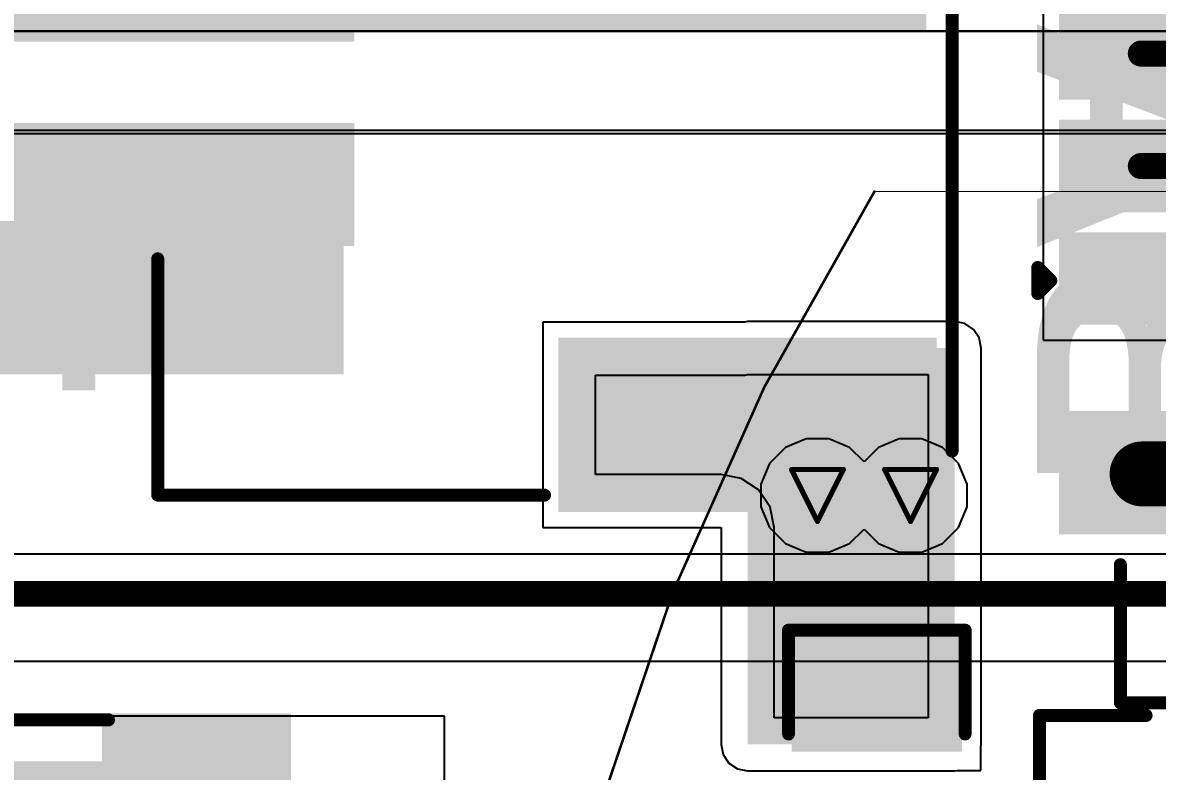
# Model space of a CAD drawing. Header units: inches. Extents: x -6 to 385, y -2 to 98.
# Drawn here: x 11.51 to 22.61, y 29.33 to 36.65 of the extents above; entities that cross this region are included whole.
import ezdxf

# ---------------------------------------------------------------- set-up
doc = ezdxf.new("R2010")
doc.units = ezdxf.units.IN
for name, color, linetype in [('Bottom Layer', 5, 'Continuous'), ('Bottom Overlay', 54, 'Continuous'), ('Bottom Paste', 16, 'Continuous'), ('Bottom Solder', 6, 'Continuous'), ('Dimensions', 6, 'Continuous'), ('Drill Drawing', 1, 'Continuous'), ('Layer 1', 16, 'Continuous'), ('Layer 2', 76, 'Continuous'), ('Top Layer', 1, 'Continuous'), ('Top Overlay', 2, 'Continuous'), ('Top Paste', 8, 'Continuous'), ('Top Solder', 216, 'Continuous'), ('Via Holes', 16, 'Continuous')]:
    doc.layers.add(name, color=color, linetype=linetype)
doc.styles.add('Arial Black_Bold', font='', dxfattribs={"height": 0.2})
doc.styles.get('Arial Black_Bold').set_extended_font_data('Arial Black', bold=True)

# ---------------------------------------------------------------- blocks, each defined once
blk = doc.blocks.new('YSPI0520_2R2M__B_63')
at = {"layer": 'Bottom Layer'}
for points in [[(-3.5, 1.25), (-1.5, 1.25), (-1.5, -1.25), (-3.5, -1.25)], [(1.5, 1.25), (3.5, 1.25), (3.5, -1.25), (1.5, -1.25)]]:
    blk.add_hatch(color=5, dxfattribs=at).paths.add_polyline_path(points)
at = {"layer": 'Bottom Paste'}
for points in [[(-3.5, 1.25), (-1.5, 1.25), (-1.5, -1.25), (-3.5, -1.25)], [(1.5, 1.25), (3.5, 1.25), (3.5, -1.25), (1.5, -1.25)]]:
    blk.add_hatch(color=16, dxfattribs=at).paths.add_polyline_path(points)
at = {"layer": 'Bottom Solder'}
for points in [[(-3.602, 1.352), (-1.398, 1.352), (-1.398, -1.352), (-3.602, -1.352)], [(1.398, 1.352), (3.602, 1.352), (3.602, -1.352), (1.398, -1.352)]]:
    blk.add_hatch(color=6, dxfattribs=at).paths.add_polyline_path(points)
at = {"layer": 'Bottom Overlay', "const_width": 0.127}
for points in [[(-2.7, 2.6), (2.7, 2.6)], [(-2.7, 2.6), (-2.7, 1.557)], [(2.7, 2.6), (2.7, 1.557)], [(-2.7, -1.557), (-2.7, -2.6)], [(2.7, -1.557), (2.7, -2.6)], [(-2.7, -2.6), (2.7, -2.6)]]:
    blk.add_lwpolyline(points, dxfattribs=at)
at = {"layer": 'Bottom Overlay', "const_width": 0.0635}
for points in [[(-2.732, 2.6, 1), (-2.668, 2.6, 1)], [(-2.732, 2.6, 1), (-2.668, 2.6, 1)], [(2.668, 2.6, 1), (2.732, 2.6, 1)], [(2.668, 2.6, 1), (2.732, 2.6, 1)], [(-2.732, 1.557, 1), (-2.668, 1.557, 1)], [(2.668, 1.557, 1), (2.732, 1.557, 1)], [(-2.732, -1.557, 1), (-2.668, -1.557, 1)], [(2.668, -1.557, 1), (2.732, -1.557, 1)], [(-2.732, -2.6, 1), (-2.668, -2.6, 1)], [(-2.732, -2.6, 1), (-2.668, -2.6, 1)], [(2.668, -2.6, 1), (2.732, -2.6, 1)], [(2.668, -2.6, 1), (2.732, -2.6, 1)]]:
    blk.add_lwpolyline(points, format="xyb", close=True, dxfattribs=at)
blk = doc.blocks.new('DM3BT_DSF_PEJS_64')
at = {"layer": 'Top Layer'}
for points in [[(-5.25, 8.15), (-4.25, 8.15), (-4.25, 6.75), (-5.25, 6.75)], [(-3.2, 6.75), (-3.2, 8.15), (-2.5, 8.15), (-2.5, 6.75)], [(-2.1, 6.75), (-2.1, 8.15), (-1.4, 8.15), (-1.4, 6.75)], [(-1, 6.75), (-1, 8.15), (-0.3, 8.15), (-0.3, 6.75)]]:
    blk.add_hatch(color=1, dxfattribs=at).paths.add_polyline_path(points)
at = {"layer": 'Top Paste'}
for points in [[(-5.25, 8.15), (-4.25, 8.15), (-4.25, 6.75), (-5.25, 6.75)], [(-3.2, 6.75), (-3.2, 8.15), (-2.5, 8.15), (-2.5, 6.75)], [(-2.1, 6.75), (-2.1, 8.15), (-1.4, 8.15), (-1.4, 6.75)], [(-1, 6.75), (-1, 8.15), (-0.3, 8.15), (-0.3, 6.75)]]:
    blk.add_hatch(color=8, dxfattribs=at).paths.add_polyline_path(points)
at = {"layer": 'Top Solder'}
for points in [[(-5.352, 8.252), (-4.148, 8.252), (-4.148, 6.648), (-5.352, 6.648)], [(-3.302, 6.648), (-3.302, 8.252), (-2.398, 8.252), (-2.398, 6.648)], [(-2.202, 6.648), (-2.202, 8.252), (-1.298, 8.252), (-1.298, 6.648)], [(-1.102, 6.648), (-1.102, 8.252), (-0.198, 8.252), (-0.198, 6.648)]]:
    blk.add_hatch(color=216, dxfattribs=at).paths.add_polyline_path(points)
at = {"layer": 'Top Overlay', "const_width": 0.127}
for points in [[(-2.997, 8.458), (-2.743, 8.458)], [(-2.997, 8.458), (-2.87, 8.331)], [(-2.743, 8.458), (-2.87, 8.331)], [(-7, 7.65), (-7, -6.2)], [(-7, 7.65), (-5.65, 7.65)]]:
    blk.add_lwpolyline(points, dxfattribs=at)
at = {"layer": 'Top Overlay', "const_width": 0.0635}
for points in [[(-3.029, 8.458, 1), (-2.965, 8.458, 1)], [(-3.029, 8.458, 1), (-2.965, 8.458, 1)], [(-2.775, 8.458, 1), (-2.711, 8.458, 1)], [(-2.775, 8.458, 1), (-2.711, 8.458, 1)], [(-2.902, 8.331, 1), (-2.838, 8.331, 1)], [(-2.902, 8.331, 1), (-2.838, 8.331, 1)], [(-7.032, 7.65, 1), (-6.968, 7.65, 1)], [(-7.032, 7.65, 1), (-6.968, 7.65, 1)], [(-5.682, 7.65, 1), (-5.618, 7.65, 1)]]:
    blk.add_lwpolyline(points, format="xyb", close=True, dxfattribs=at)
blk = doc.blocks.new('WAFER_PH2_0_2PWB_B_66')
at = {"layer": 'Bottom Layer'}
for points in [[(-4.1, 4.6), (-2.6, 4.6), (-2.6, 1.1), (-4.1, 1.1)], [(4.1, 1.1), (2.6, 1.1), (2.6, 4.6), (4.1, 4.6)], [(-1.5, -1.1), (-0.5, -1.1), (-0.5, -4.6), (-1.5, -4.6)], [(0.5, -1.1), (1.5, -1.1), (1.5, -4.6), (0.5, -4.6)]]:
    blk.add_hatch(color=5, dxfattribs=at).paths.add_polyline_path(points)
at = {"layer": 'Bottom Paste'}
for points in [[(-4.1, 4.6), (-2.6, 4.6), (-2.6, 1.1), (-4.1, 1.1)], [(4.1, 1.1), (2.6, 1.1), (2.6, 4.6), (4.1, 4.6)], [(-1.5, -1.1), (-0.5, -1.1), (-0.5, -4.6), (-1.5, -4.6)], [(0.5, -1.1), (1.5, -1.1), (1.5, -4.6), (0.5, -4.6)]]:
    blk.add_hatch(color=16, dxfattribs=at).paths.add_polyline_path(points)
at = {"layer": 'Bottom Solder'}
for points in [[(-4.202, 4.702), (-2.498, 4.702), (-2.498, 0.998), (-4.202, 0.998)], [(4.202, 0.998), (2.498, 0.998), (2.498, 4.702), (4.202, 4.702)], [(-1.602, -0.998), (-0.398, -0.998), (-0.398, -4.702), (-1.602, -4.702)], [(0.398, -0.998), (1.602, -0.998), (1.602, -4.702), (0.398, -4.702)]]:
    blk.add_hatch(color=6, dxfattribs=at).paths.add_polyline_path(points)
at = {"layer": 'Bottom Overlay', "const_width": 0.127}
for points in [[(3.607, 4.851), (-3.505, 4.851)], [(-4.089, -2.921), (-4.089, 0.864)], [(4.039, -2.921), (4.039, 0.864)], [(-1.778, -2.921), (-4.089, -2.921)], [(4.039, -2.921), (1.727, -2.921)], [(-1.88, -3.556), (-1.88, -3.251)], [(-1.727, -3.404), (-1.88, -3.251)], [(-1.88, -3.556), (-1.727, -3.404)]]:
    blk.add_lwpolyline(points, dxfattribs=at)
at = {"layer": 'Bottom Overlay', "const_width": 0.0635}
for points in [[(-3.537, 4.851, 1), (-3.473, 4.851, 1)], [(3.575, 4.851, 1), (3.639, 4.851, 1)], [(-4.121, 0.864, 1), (-4.058, 0.864, 1)], [(4.007, 0.864, 1), (4.07, 0.864, 1)], [(-4.121, -2.921, 1), (-4.058, -2.921, 1)], [(-4.121, -2.921, 1), (-4.058, -2.921, 1)], [(-1.81, -2.921, 1), (-1.746, -2.921, 1)], [(1.695, -2.921, 1), (1.759, -2.921, 1)], [(4.007, -2.921, 1), (4.07, -2.921, 1)], [(4.007, -2.921, 1), (4.07, -2.921, 1)], [(-1.911, -3.251, 1), (-1.848, -3.251, 1)], [(-1.911, -3.251, 1), (-1.848, -3.251, 1)], [(-1.759, -3.404, 1), (-1.695, -3.404, 1)], [(-1.759, -3.404, 1), (-1.695, -3.404, 1)], [(-1.911, -3.556, 1), (-1.848, -3.556, 1)], [(-1.911, -3.556, 1), (-1.848, -3.556, 1)]]:
    blk.add_lwpolyline(points, format="xyb", close=True, dxfattribs=at)
blk = doc.blocks.new('SMA_B_74')
at = {"layer": 'Bottom Layer'}
for points in [[(-3.25, 0.85), (-0.75, 0.85), (-0.75, -0.85), (-3.25, -0.85)], [(0.75, 0.85), (3.25, 0.85), (3.25, -0.85), (0.75, -0.85)]]:
    blk.add_hatch(color=5, dxfattribs=at).paths.add_polyline_path(points)
at = {"layer": 'Bottom Overlay'}
for points in [[(-4.445, -1.422), (-3.278, -1.422), (-3.278, 1.422), (-4.445, 1.422)], [(-3.3, 0.924), (-2.596, 0.924), (-2.596, 1.422), (-3.3, 1.422)], [(-3.3, -1.422), (-2.596, -1.422), (-2.596, -0.924), (-3.3, -0.924)]]:
    blk.add_hatch(color=54, dxfattribs=at).paths.add_polyline_path(points)
at = {"layer": 'Bottom Paste'}
for points in [[(-3.25, 0.85), (-0.75, 0.85), (-0.75, -0.85), (-3.25, -0.85)], [(0.75, 0.85), (3.25, 0.85), (3.25, -0.85), (0.75, -0.85)]]:
    blk.add_hatch(color=16, dxfattribs=at).paths.add_polyline_path(points)
at = {"layer": 'Bottom Solder'}
for points in [[(-3.352, 0.952), (-0.648, 0.952), (-0.648, -0.952), (-3.352, -0.952)], [(0.648, 0.952), (3.352, 0.952), (3.352, -0.952), (0.648, -0.952)]]:
    blk.add_hatch(color=6, dxfattribs=at).paths.add_polyline_path(points)
at = {"layer": 'Bottom Overlay', "const_width": 0.127}
for points in [[(2.061, 1.358), (-2.658, 1.358)], [(2.061, 1.358), (2.061, 1.012)], [(2.061, -1.012), (2.061, -1.358)], [(2.061, -1.358), (-2.658, -1.358)]]:
    blk.add_lwpolyline(points, dxfattribs=at)
at = {"layer": 'Bottom Overlay', "const_width": 0.0635}
for points in [[(-2.69, 1.358, 1), (-2.626, 1.358, 1)], [(2.029, 1.358, 1), (2.093, 1.358, 1)], [(2.029, 1.358, 1), (2.093, 1.358, 1)], [(2.029, 1.012, 1), (2.093, 1.012, 1)], [(2.029, -1.012, 1), (2.093, -1.012, 1)], [(-2.69, -1.358, 1), (-2.626, -1.358, 1)], [(2.029, -1.358, 1), (2.093, -1.358, 1)], [(2.029, -1.358, 1), (2.093, -1.358, 1)]]:
    blk.add_lwpolyline(points, format="xyb", close=True, dxfattribs=at)
blk = doc.blocks.new('C___0805_B_93')
at = {"layer": 'Bottom Layer'}
for points in [[(-1.524, 0.762), (-0.508, 0.762), (-0.508, -0.762), (-1.524, -0.762)], [(0.508, 0.762), (1.524, 0.762), (1.524, -0.762), (0.508, -0.762)]]:
    blk.add_hatch(color=5, dxfattribs=at).paths.add_polyline_path(points)
at = {"layer": 'Bottom Paste'}
for points in [[(-1.524, 0.762), (-0.508, 0.762), (-0.508, -0.762), (-1.524, -0.762)], [(0.508, 0.762), (1.524, 0.762), (1.524, -0.762), (0.508, -0.762)]]:
    blk.add_hatch(color=16, dxfattribs=at).paths.add_polyline_path(points)
at = {"layer": 'Bottom Solder'}
for points in [[(-1.594, 0.832), (-0.438, 0.832), (-0.438, -0.832), (-1.594, -0.832)], [(0.438, 0.832), (1.594, 0.832), (1.594, -0.832), (0.438, -0.832)]]:
    blk.add_hatch(color=6, dxfattribs=at).paths.add_polyline_path(points)
at = {"layer": 'Bottom Overlay', "const_width": 0.127}
for points in [[(-1.626, -0.864), (-1.626, 0.864)], [(-0.61, 0.864), (-1.626, 0.864)], [(1.626, 0.864), (0.61, 0.864)], [(1.626, -0.864), (1.626, 0.864)], [(-0.61, -0.864), (-1.626, -0.864)], [(1.626, -0.864), (0.61, -0.864)]]:
    blk.add_lwpolyline(points, dxfattribs=at)
at = {"layer": 'Bottom Overlay', "const_width": 0.0635}
for points in [[(-1.657, 0.864, 1), (-1.594, 0.864, 1)], [(-1.657, 0.864, 1), (-1.594, 0.864, 1)], [(-0.641, 0.864, 1), (-0.578, 0.864, 1)], [(0.578, 0.864, 1), (0.641, 0.864, 1)], [(1.594, 0.864, 1), (1.657, 0.864, 1)], [(1.594, 0.864, 1), (1.657, 0.864, 1)], [(-1.657, -0.864, 1), (-1.594, -0.864, 1)], [(-1.657, -0.864, 1), (-1.594, -0.864, 1)], [(-0.641, -0.864, 1), (-0.578, -0.864, 1)], [(0.578, -0.864, 1), (0.641, -0.864, 1)], [(1.594, -0.864, 1), (1.657, -0.864, 1)], [(1.594, -0.864, 1), (1.657, -0.864, 1)]]:
    blk.add_lwpolyline(points, format="xyb", close=True, dxfattribs=at)

msp = doc.modelspace()

# ---------------------------------------------------------------- hatches: boundary and pattern name
at = {"layer": 'Bottom Layer'}
for points in [[(11.148, 36.568), (20.348, 36.568), (20.348, 40.168), (11.148, 40.168)], [(8.395, 33.211), (14.648, 33.211), (14.648, 35.598), (8.395, 35.598)], [(18.598, 29.591), (20.625, 29.591), (20.625, 33.468), (18.598, 33.468)]]:
    msp.add_hatch(color=5, dxfattribs=at).paths.add_polyline_path(points)
h = msp.add_hatch(color=5, dxfattribs=at)
edge = h.paths.add_edge_path()
edge.add_arc((19.282, 32.026), 0.3, 0, 360)
h = msp.add_hatch(color=5, dxfattribs=at)
edge = h.paths.add_edge_path()
edge.add_arc((20.193, 32.026), 0.3, 0, 360)
at = {"layer": 'Bottom Solder'}
h = msp.add_hatch(color=6, dxfattribs=at)
edge = h.paths.add_edge_path()
edge.add_arc((19.282, 32.026), 0.402, 0, 360)
h = msp.add_hatch(color=6, dxfattribs=at)
edge = h.paths.add_edge_path()
edge.add_arc((20.193, 32.026), 0.402, 0, 360)
at = {"layer": 'Layer 1'}
h = msp.add_hatch(color=16, dxfattribs=at)
edge = h.paths.add_edge_path()
edge.add_arc((19.282, 32.026), 0.3, 0, 360)
h = msp.add_hatch(color=16, dxfattribs=at)
edge = h.paths.add_edge_path()
edge.add_arc((20.193, 32.026), 0.3, 0, 360)
at = {"layer": 'Layer 2'}
h = msp.add_hatch(color=76, dxfattribs=at)
edge = h.paths.add_edge_path()
edge.add_arc((19.282, 32.026), 0.3, 0, 360)
h = msp.add_hatch(color=76, dxfattribs=at)
edge = h.paths.add_edge_path()
edge.add_arc((20.193, 32.026), 0.3, 0, 360)
at = {"layer": 'Top Layer'}
h = msp.add_hatch(color=1, dxfattribs=at)
edge = h.paths.add_edge_path()
edge.add_arc((19.282, 32.026), 0.3, 0, 360)
h = msp.add_hatch(color=1, dxfattribs=at)
edge = h.paths.add_edge_path()
edge.add_arc((20.193, 32.026), 0.3, 0, 360)
at = {"layer": 'Top Solder'}
h = msp.add_hatch(color=216, dxfattribs=at)
edge = h.paths.add_edge_path()
edge.add_arc((19.282, 32.026), 0.402, 0, 360)
h = msp.add_hatch(color=216, dxfattribs=at)
edge = h.paths.add_edge_path()
edge.add_arc((20.193, 32.026), 0.402, 0, 360)
at = {"layer": 'Via Holes'}
h = msp.add_hatch(color=7, dxfattribs=at)
edge = h.paths.add_edge_path()
edge.add_arc((19.282, 32.026), 0.15, 0, 360)
h = msp.add_hatch(color=7, dxfattribs=at)
edge = h.paths.add_edge_path()
edge.add_arc((20.193, 32.026), 0.15, 0, 360)

# ---------------------------------------------------------------- linework, layer by layer
at = {"layer": 'Bottom Layer'}
for p, q in [((7.938, 36.568), (27.188, 36.568)), ((27.188, 36.568), (9.187, 36.568)), ((27.188, 35.598), (7.938, 35.598)), ((10.437, 35.568), (26.67, 35.568)), ((18.573, 33.722), (16.594, 33.722)), ((16.594, 33.722), (16.594, 31.714)), ((18.598, 33.727), (18.573, 33.722)), ((20.625, 33.727), (18.598, 33.727)), ((20.724, 33.707), (20.625, 33.727)), ((20.808, 33.651), (20.724, 33.707)), ((20.864, 33.567), (20.808, 33.651)), ((20.884, 33.468), (20.864, 33.567)), ((20.884, 29.591), (20.884, 33.468)), ((17.112, 32.232), (17.112, 33.204)), ((17.112, 33.204), (18.573, 33.204)), ((18.573, 33.204), (18.598, 33.209)), ((18.598, 33.209), (18.598, 33.209)), ((18.598, 33.209), (20.366, 33.209)), ((20.366, 33.209), (20.366, 29.85)), ((18.339, 32.232), (17.112, 32.232)), ((18.537, 32.193), (18.339, 32.232)), ((18.705, 32.08), (18.537, 32.193)), ((18.818, 31.912), (18.705, 32.08)), ((18.857, 31.714), (18.818, 31.912)), ((16.594, 31.714), (18.339, 31.714)), ((18.339, 31.714), (18.339, 29.591)), ((18.857, 29.85), (18.857, 31.714)), ((15.634, 29.868), (10.437, 29.868)), ((15.634, 27.652), (15.634, 29.868)), ((20.366, 29.85), (18.857, 29.85)), ((18.339, 29.591), (18.359, 29.492)), ((20.879, 29.566), (20.884, 29.591)), ((20.879, 29.337), (20.879, 29.566)), ((18.359, 29.492), (18.415, 29.408)), ((18.415, 29.408), (18.499, 29.352)), ((18.499, 29.352), (18.598, 29.332)), ((18.598, 29.332), (20.625, 29.332)), ((20.625, 29.332), (20.65, 29.337)), ((20.65, 29.337), (20.879, 29.337))]:
    msp.add_line(p, q, dxfattribs=at)
at = {"layer": 'Dimensions', "const_width": 0.0254}
msp.add_lwpolyline([(19.84, 10, -0.287298), (19.84, 35)], format="xyb", dxfattribs=at)
at = {"layer": 'Dimensions'}
for points, const_width in [([(19.833, 35, 1), (19.846, 35, 1)], 0.0127), ([(19.836, 35, 1), (19.843, 35, 1)], 0.00635)]:
    msp.add_lwpolyline(points, format="xyb", close=True, dxfattribs=dict(at, const_width=const_width))
at = {"layer": 'Dimensions', "const_width": 0.0127}
msp.add_lwpolyline([(19.84, 35), (22.798, 35)], dxfattribs=at)
at = {"layer": 'Drill Drawing', "const_width": 0.0508}
for points in [[(19.028, 32.28), (19.536, 32.28)], [(19.028, 32.28), (19.282, 31.772)], [(19.282, 31.772), (19.536, 32.28)], [(19.939, 32.28), (20.447, 32.28)], [(19.939, 32.28), (20.193, 31.772)], [(20.193, 31.772), (20.447, 32.28)]]:
    msp.add_lwpolyline(points, dxfattribs=at)
at = {"layer": 'Drill Drawing', "const_width": 0.0254}
for points in [[(19.016, 32.28, 1), (19.041, 32.28, 1)], [(19.016, 32.28, 1), (19.041, 32.28, 1)], [(19.524, 32.28, 1), (19.549, 32.28, 1)], [(19.524, 32.28, 1), (19.549, 32.28, 1)], [(19.926, 32.28, 1), (19.952, 32.28, 1)], [(19.926, 32.28, 1), (19.952, 32.28, 1)], [(20.434, 32.28, 1), (20.46, 32.28, 1)], [(20.434, 32.28, 1), (20.46, 32.28, 1)], [(19.27, 31.772, 1), (19.295, 31.772, 1)], [(19.27, 31.772, 1), (19.295, 31.772, 1)], [(20.18, 31.772, 1), (20.206, 31.772, 1)], [(20.18, 31.772, 1), (20.206, 31.772, 1)]]:
    msp.add_lwpolyline(points, format="xyb", close=True, dxfattribs=at)
at = {"layer": 'Layer 2'}
for p, q in [((19.172, 32.58), (18.969, 32.495)), ((19.393, 32.58), (19.172, 32.58)), ((19.596, 32.495), (19.393, 32.58)), ((20.083, 32.58), (19.879, 32.495)), ((20.303, 32.58), (20.083, 32.58)), ((20.507, 32.495), (20.303, 32.58)), ((18.969, 32.495), (18.813, 32.339)), ((19.738, 32.354), (19.596, 32.495)), ((19.879, 32.495), (19.738, 32.354)), ((20.663, 32.339), (20.507, 32.495)), ((18.813, 32.339), (18.728, 32.136)), ((20.747, 32.136), (20.663, 32.339)), ((18.728, 32.136), (18.728, 31.915)), ((20.747, 31.915), (20.747, 32.136)), ((18.728, 31.915), (18.813, 31.712)), ((20.663, 31.712), (20.747, 31.915)), ((18.813, 31.712), (18.969, 31.556)), ((19.596, 31.556), (19.738, 31.697)), ((19.738, 31.697), (19.879, 31.556)), ((20.507, 31.556), (20.663, 31.712)), ((18.969, 31.556), (19.172, 31.472)), ((19.393, 31.472), (19.596, 31.556)), ((19.879, 31.556), (20.083, 31.472)), ((20.303, 31.472), (20.507, 31.556)), ((19.172, 31.472), (19.393, 31.472)), ((20.083, 31.472), (20.303, 31.472))]:
    msp.add_line(p, q, dxfattribs=at)
at = {"layer": 'Top Layer'}
for p, q in [((21.492, 36.867), (21.492, 35.745)), ((21.492, 35.745), (21.492, 34.645)), ((21.492, 34.645), (21.492, 34.645)), ((21.492, 34.645), (21.492, 33.545)), ((21.492, 33.545), (23.4, 33.545)), ((24.653, 31.453), (6.83, 31.453)), ((6.048, 30.404), (24.391, 30.404))]:
    msp.add_line(p, q, dxfattribs=at)
for points, const_width in [([(22.446, 36.349), (52.225, 36.349)], 0.254), ([(22.446, 35.249), (26.625, 35.249)], 0.254), ([(22.458, 32.237), (23.736, 32.237)], 0.635), ([(6.435, 31.064), (24.653, 31.064)], 0.254)]:
    msp.add_lwpolyline(points, dxfattribs=dict(at, const_width=const_width))
for points, const_width in [([(22.382, 36.349, 1), (22.509, 36.349, 1)], 0.127), ([(22.382, 35.249, 1), (22.509, 35.249, 1)], 0.127), ([(22.3, 32.237, 1), (22.617, 32.237, 1)], 0.318)]:
    msp.add_lwpolyline(points, format="xyb", close=True, dxfattribs=dict(at, const_width=const_width))

# ---------------------------------------------------------------- block references
for name, p, rotation in [('DM3BT_DSF_PEJS_64', (29.896, 36.999), 90), ('WAFER_PH2_0_2PWB_B_66', (15.748, 36.068), 270), ('C___0805_B_93', (19.863, 29.083), 270), ('YSPI0520_2R2M__B_63', (24.054, 27.174), 90), ('SMA_B_74', (9.687, 28.473), 180)]:
    msp.add_blockref(name, p, dxfattribs=dict(rotation=rotation))

# ---------------------------------------------------------------- texts
at = {"layer": 'Bottom Overlay', "style": 'Arial Black_Bold', "text_generation_flag": 2}
for s, p in [('BATTERY', (21.429, 32.029)), ('+', (11.074, 32.917))]:
    msp.add_text(s, height=2.032, rotation=270, dxfattribs=at).set_placement(p)

doc.saveas('drawing.dxf')
